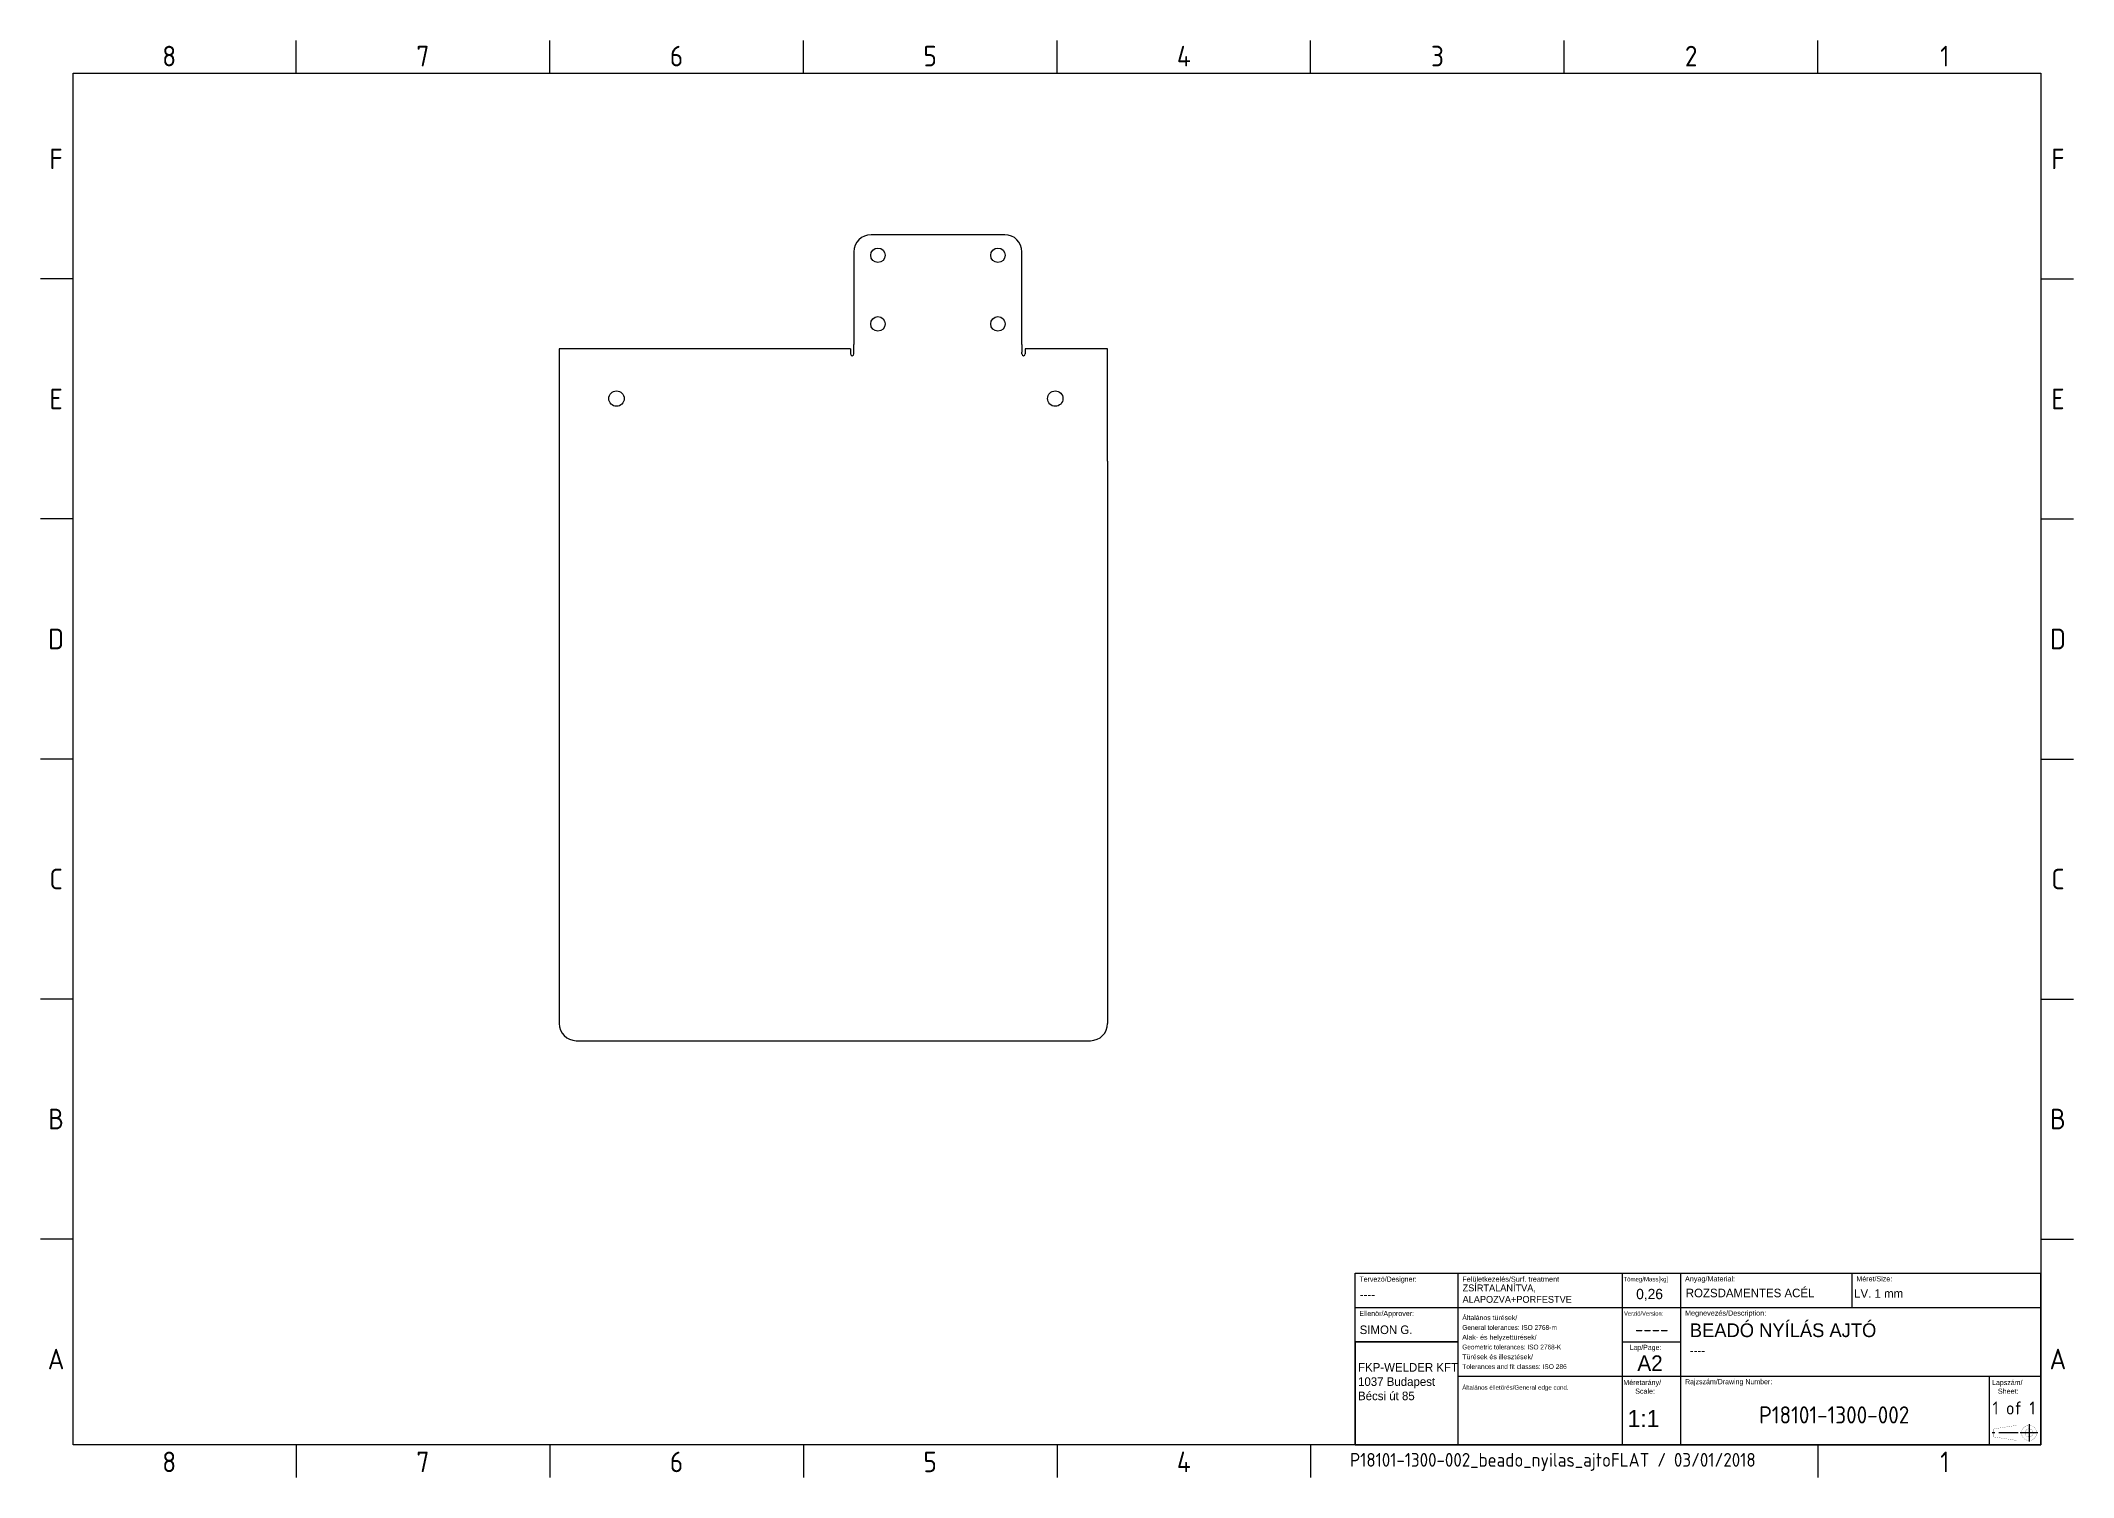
# Model space of a CAD drawing. Extents: x 0 to 594, y 0 to 420.
import ezdxf

# ---------------------------------------------------------------- set-up
doc = ezdxf.new("R2010")
doc.units = 0
doc.header["$LTSCALE"] = 12.7
doc.header["$MEASUREMENT"] = 0
doc.linetypes.add('CENTER', pattern=[0.72, 0.45, -0.09, 0.09, -0.09])
doc.layers.get('0').update_dxf_attribs({"linetype": 'CONTINUOUS'})
for name, color, linetype in [('ANNOTATION_TEXT', 7, 'CONTINUOUS'), ('BORDER_FRAME', 7, 'CONTINUOUS'), ('BORDER_ZONES', 7, 'CONTINUOUS'), ('TITLE_BLOCK', 7, 'CONTINUOUS'), ('VISIBLE', 7, 'CONTINUOUS')]:
    doc.layers.add(name, color=color, linetype=linetype)
doc.styles.add('ONSHAPE-STANDARD', font='ISOCP.SHX')
doc.styles.add('ONSHAPE-STANDARD-NOTESTYLE', font='ARIsoP1.shx', dxfattribs={"height": 2.5})

msp = doc.modelspace()

# ---------------------------------------------------------------- linework, layer by layer
at = {"color": 250, "linetype": 'CONTINUOUS'}
for p, q in [((384, 10), (384, 60)), ((384, 60), (584, 60)), ((414, 10), (414, 60)), ((462, 10), (462, 60)), ((479, 10), (479, 60)), ((529, 50), (529, 60)), ((584, 10), (584, 60)), ((384, 50), (584, 50)), ((384, 40), (414, 40)), ((414, 40), (384, 40)), ((384, 40), (384, 10)), ((414, 10), (414, 40)), ((462, 40), (479, 40)), ((414, 30), (584, 30)), ((569, 10), (569, 30)), ((384, 10), (584, 10)), ((384, 10), (414, 10))]:
    msp.add_line(p, q, dxfattribs=at)
at = {"color": 250, "linetype": 'CENTER'}
for p, q in [((577.44, 13.46), (569.84, 13.46)), ((583.1, 13.46), (577.97, 13.46)), ((580.6, 15.96), (580.6, 10.96))]:
    msp.add_line(p, q, dxfattribs=at)
at = {"color": 7, "linetype": 'CONTINUOUS', "const_width": 0.0488, "flags": 128}
for points in [[(577.08, 15.67), (570.31, 14.64)], [(570.31, 14.64), (570.31, 12.28)], [(570.31, 12.28), (577.08, 11.25)], [(577.08, 11.25), (577.08, 15.67)]]:
    msp.add_lwpolyline(points, dxfattribs=at)
at = {"color": 7, "linetype": 'CONTINUOUS', "const_width": 0.0488}
for points in [[(582.81, 13.46, 0.414214), (580.6, 15.67, 2.414214), (582.81, 13.46)], [(581.78, 13.46, 0.414214), (580.6, 14.64, 2.414214), (581.78, 13.46)]]:
    msp.add_lwpolyline(points, format="xyb", close=True, dxfattribs=at)
at = {"layer": 'BORDER_FRAME'}
for p, q in [((10, 10), (10, 410)), ((10, 410), (584, 410)), ((584, 410), (584, 10)), ((584, 10), (10, 10))]:
    msp.add_line(p, q, dxfattribs=at)
at = {"layer": 'BORDER_ZONES'}
for p, q in [((75, 410), (75, 419.5)), ((149, 410), (149, 419.5)), ((223, 410), (223, 419.5)), ((297, 410), (297, 419.5)), ((371, 410), (371, 419.5)), ((445, 410), (445, 419.5)), ((519, 410), (519, 419.5)), ((10, 350), (0.5, 350)), ((584, 350), (593.5, 350)), ((10, 280), (0.5, 280)), ((584, 280), (593.5, 280)), ((10, 210), (0.5, 210)), ((584, 210), (593.5, 210)), ((10, 140), (0.5, 140)), ((584, 140), (593.5, 140)), ((10, 70), (0.5, 70)), ((584, 70), (593.5, 70)), ((75, 10), (75, 0.5)), ((149, 10), (149, 0.5)), ((223, 10), (223, 0.5)), ((297, 10), (297, 0.5)), ((371, 10), (371, 0.5)), ((519, 10), (519, 0.5))]:
    msp.add_line(p, q, dxfattribs=at)
at = {"layer": 'VISIBLE'}
for p, q in [((281.76, 362.9), (242.76, 362.9)), ((237.76, 357.9), (237.76, 330.9)), ((286.76, 330.9), (286.76, 357.9)), ((151.76, 329.62), (151.76, 299.12)), ((236.76, 329.62), (151.76, 329.62)), ((236.76, 329.62), (236.76, 328.12)), ((237.76, 328.62), (237.76, 330.9)), ((237.76, 328.12), (237.76, 328.62)), ((286.76, 330.9), (286.76, 328.62)), ((286.76, 328.12), (286.76, 328.62)), ((287.76, 329.62), (287.76, 328.12)), ((311.76, 329.62), (287.76, 329.62)), ((311.76, 299.12), (311.76, 329.62)), ((151.76, 299.12), (151.76, 296.85)), ((151.76, 296.85), (151.76, 132.85)), ((311.76, 296.85), (311.76, 299.12)), ((311.76, 296.85), (311.76, 132.85)), ((156.76, 127.85), (306.76, 127.85))]:
    msp.add_line(p, q, dxfattribs=at)
for centre, radius in [((244.76, 356.9), 2.11), ((279.76, 356.9), 2.11), ((244.76, 336.9), 2.11), ((279.76, 336.9), 2.11), ((168.49, 315.12), 2.25), ((296.49, 315.12), 2.25)]:
    msp.add_circle(centre, radius, dxfattribs=at)
for centre, radius, start, end in [((242.76, 357.9), 5, 90, 180), ((281.76, 357.9), 5, 0, 90), ((237.26, 328.12), 0.5, 180, 0), ((287.26, 328.12), 0.5, 180, 0), ((156.76, 132.85), 5, 180, 270), ((306.76, 132.85), 5, 270, 0)]:
    msp.add_arc(centre, radius, start, end, dxfattribs=at)

# ---------------------------------------------------------------- texts
at = {"color": 7, "linetype": 'CONTINUOUS', "style": 'ONSHAPE-STANDARD-NOTESTYLE', "oblique": 0.00002}
for s, height, width, p in [('Tervezö/Designer:', 1.5, 0.989, (385.22, 57.55)), ('Felületkezelés/Surf. treatment', 1.5, 1.061, (415.22, 57.55)), ('Tömeg/Mass[kg]', 1.3, 0.934, (462.26, 57.65)), ('Anyag/Material:', 1.5, 0.964, (480.22, 57.65)), ('Méret/Size:', 1.5, 0.995, (530.22, 57.65)), ('Ellenör/Approver: ', 1.5, 0.997, (385.22, 47.55)), ('Általános türések/', 1.4, 1.079, (415.22, 46.35)), ('Verzió/Version:', 1.25, 0.978, (462.43, 47.65)), ('Megnevezés/Description:', 1.5, 0.967, (480.22, 47.65)), ('Alak- és helyzettürések/', 1.4, 1.091, (415.22, 40.65)), ('General tolerances: ISO 2768-m', 1.4, 0.992, (415.22, 43.5)), ('Türések és illesztések/', 1.4, 1.09, (415.22, 34.95)), ('Geometric tolerances: ISO 2768-K', 1.4, 0.977, (415.22, 37.8)), ('Lap/Page:', 1.5, 0.981, (464.05, 37.65)), ('Tolerances and fit classes: ISO 286', 1.4, 1.032, (415.22, 32.1)), ('Általános élletörés/General edge cond.', 1.3, 1.036, (415.22, 26.05)), ('Méretarány/', 1.5, 1.031, (462.2, 27.42)), ('Scale:', 1.5, 0.95, (465.68, 24.87)), ('Rajzszám/Drawing Number:', 1.5, 0.937, (480.22, 27.65)), ('Lapszám/', 1.5, 0.989, (569.79, 27.42)), ('Sheet:', 1.5, 1.008, (571.48, 24.87))]:
    msp.add_text(s, height=height, dxfattribs=dict(at, width=width)).set_placement(p)
at = {"style": 'ONSHAPE-STANDARD-NOTESTYLE'}
msp.add_text('A2', height=4.516, dxfattribs=at).set_placement((466.31, 31.55))
at = {"layer": 'ANNOTATION_TEXT', "style": 'ONSHAPE-STANDARD-NOTESTYLE'}
for s, insert, char_height, width, attachment_point in [('\\fARIsoP1.shx|b0|i0|c0|p0;----}', (385.34, 53.82), 2.5, 27.4449, 4), ('\\fARIsoP1.shx|b0|i0|c0|p0;\\H2;ZSÍRTALANÍTVA,\\PALAPOZVA+PORFESTVE}', (415.32, 54.06), 2, 43.2559, 4), ('\\fARIsoP1.shx|b0|i0|c0|p0;\\H3;0,26}', (465.97, 55.47), 3, 9.0577, 1), ('\\fARIsoP1.shx|b0|i0|c0|p0;ROZSDAMENTES ACÉL}', (480.44, 54.25), 2.5, 47.1102, 4), ('\\fARIsoP1.shx|b0|i0|c0|p0;LV. 1 mm}', (529.55, 54.12), 2.5, 50.3358, 4), ('\\fARIsoP1.shx|b0|i0|c0|p0;SIMON G.}', (385.29, 43.52), 2.5, 27.0098, 4), ('\\fARIsoP1.shx|b0|i0|c0|p0;\\H4;BEADÓ NYÍLÁS AJTÓ{\\H0.625x;\\P----}}', (481.62, 45.4), 4, 102.6654, 1), ('FKP-WELDER KFT\\P1037 Budapest\\PBécsi út 85}', (384.82, 33.83), 2.5, 28.6811, 1), ('\\fARIsoP1.shx|b0|i0|c0|p0;\\H5;1:1}', (463.45, 17.65), 5, 14.0358, 4)]:
    msp.add_mtext(s, dxfattribs=dict(at, insert=insert, char_height=char_height, width=width, attachment_point=attachment_point))
at = {"layer": 'BORDER_ZONES', "char_height": 6, "attachment_point": 5, "style": 'ONSHAPE-STANDARD'}
for s, insert in [('8', (38, 415)), ('7', (112, 415)), ('6', (186, 415)), ('5', (260, 415)), ('4', (334, 415)), ('3', (408, 415)), ('2', (482, 415)), ('1', (556, 415)), ('F', (5, 385)), ('F', (589, 385)), ('E', (5, 315)), ('E', (589, 315)), ('D', (5, 245)), ('D', (589, 245)), ('C', (5, 175)), ('C', (589, 175)), ('B', (5, 105)), ('B', (589, 105)), ('A', (5, 35)), ('A', (589, 35)), ('8', (38, 5)), ('7', (112, 5)), ('6', (186, 5)), ('5', (260, 5)), ('4', (334, 5)), ('1', (556, 5))]:
    msp.add_mtext(s, dxfattribs=dict(at, insert=insert))
at = {"layer": 'TITLE_BLOCK', "color": 7, "attachment_point": 8, "style": 'ONSHAPE-STANDARD'}
for s, insert, char_height, width in [('----}', (470.5, 41.71), 4, 11.43), ('P18101-1300-002}', (523.74, 16.21), 5, 96.52), ('1 of 1', (576.18, 18.81), 3.81, 41.91), ('{P18101-1300-002_beado_nyilas_ajtoFLAT / 03/01/2018}', (441.66, 2.39), 4, 166.8461)]:
    msp.add_mtext(s, dxfattribs=dict(at, insert=insert, char_height=char_height, width=width))

doc.saveas('drawing.dxf')
